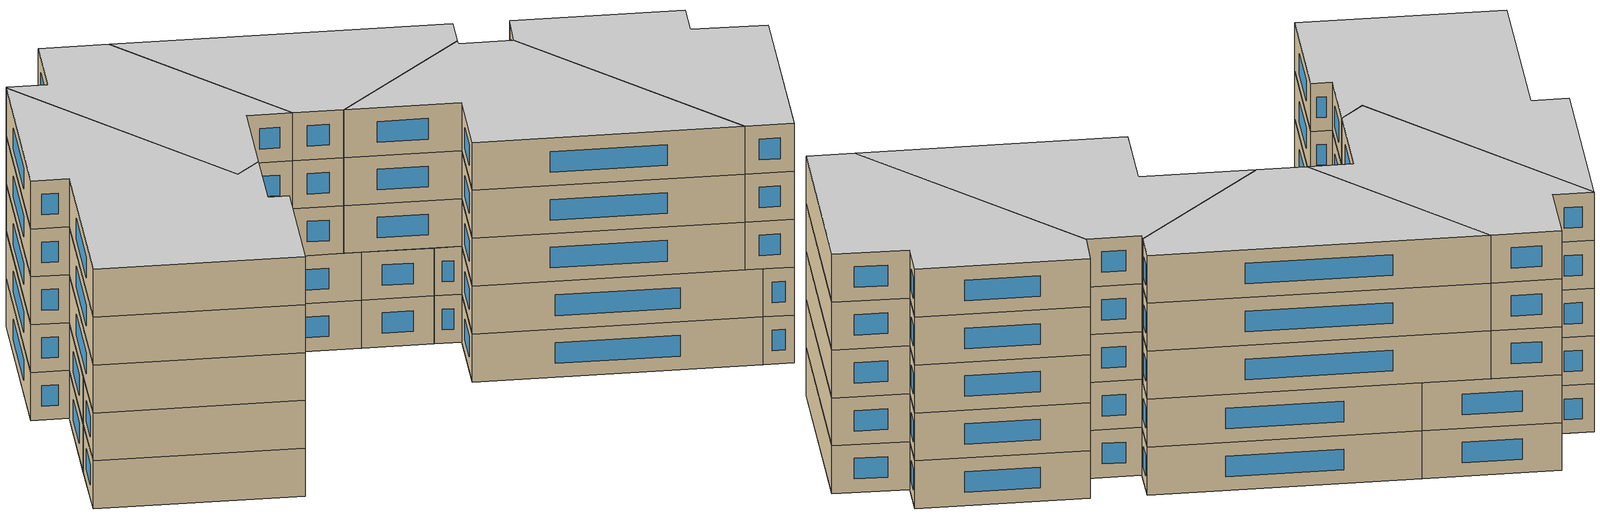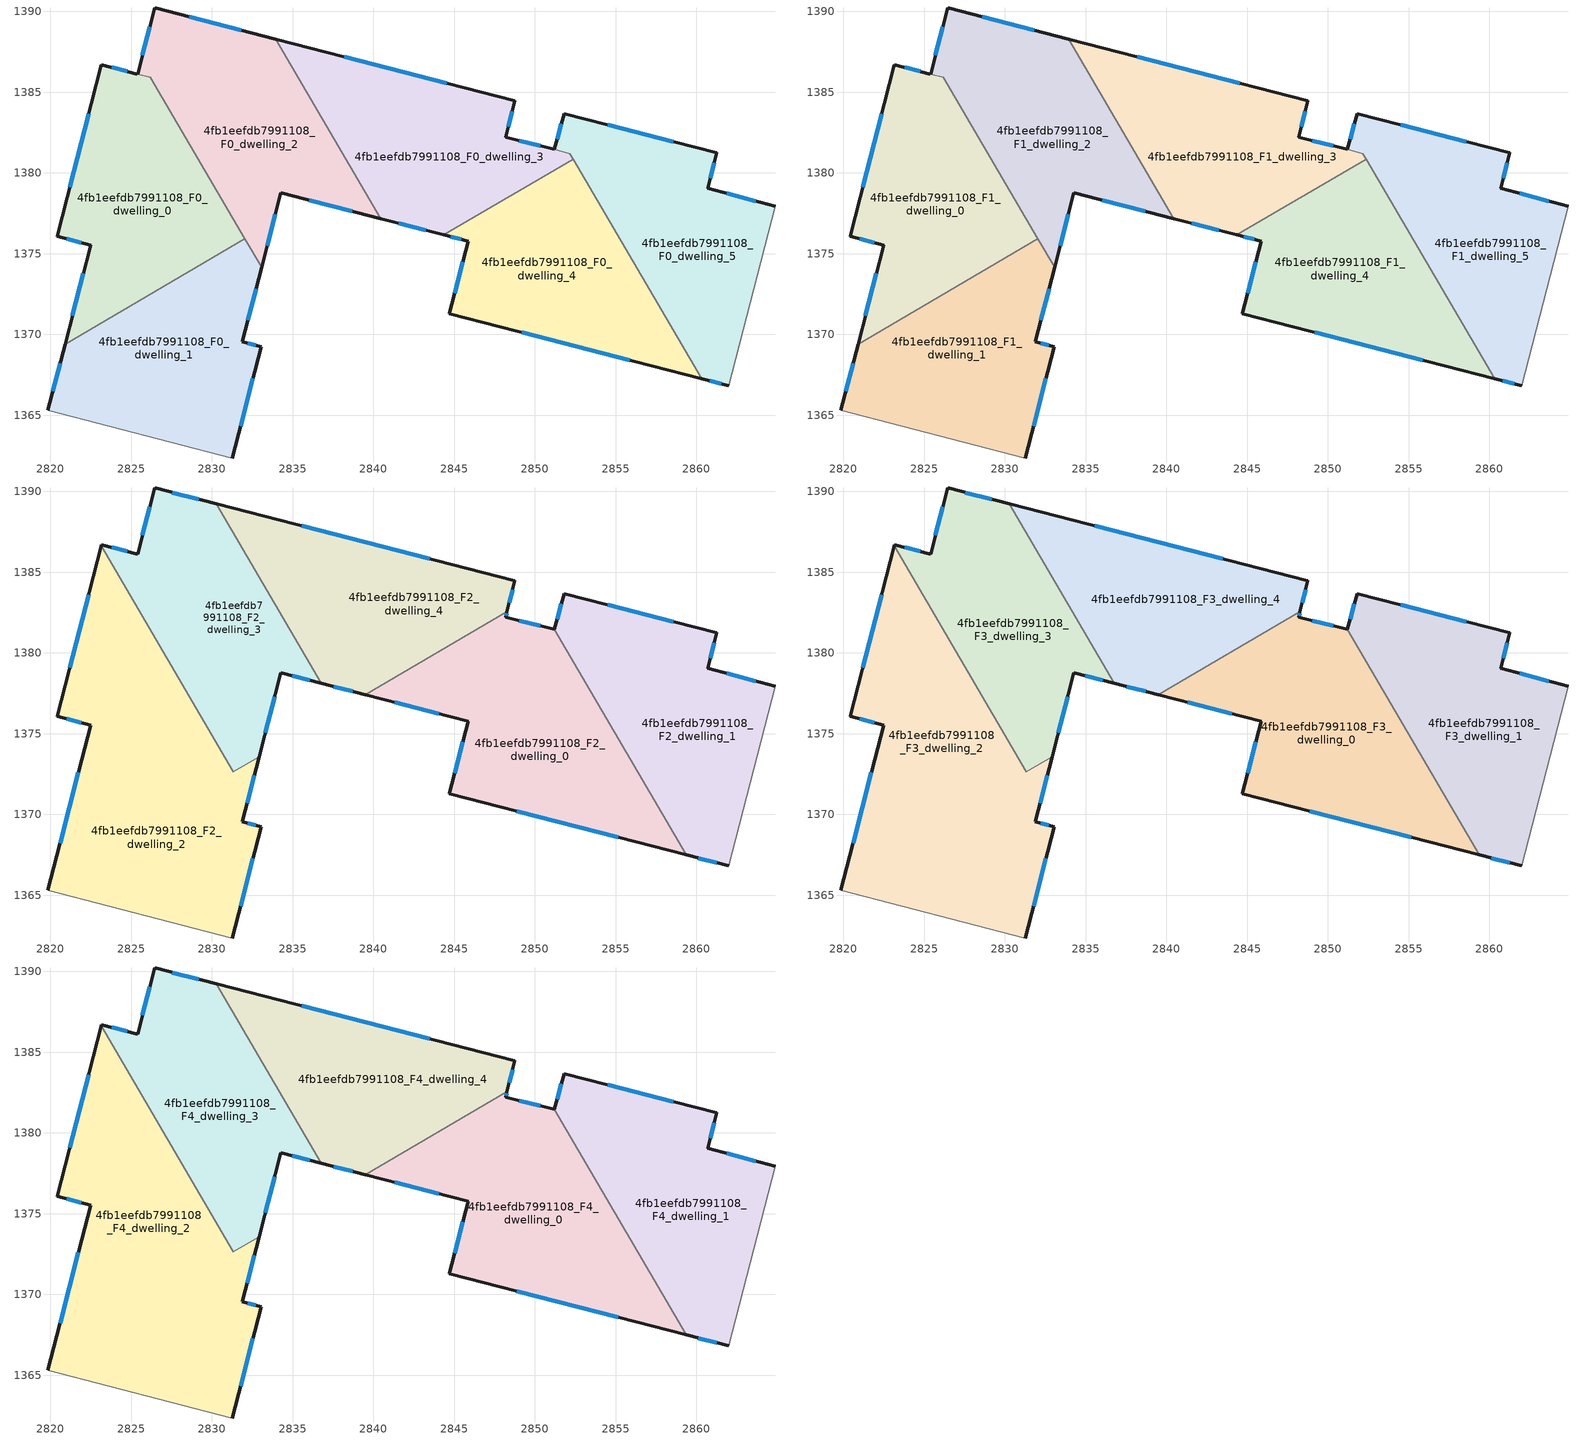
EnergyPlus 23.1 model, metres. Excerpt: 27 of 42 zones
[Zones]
4fb1eefdb7991108_F0_dwelling_0
 floor ground (EU_floor_Construction): 2826.19,1385.92 2832.04,1375.92 2820.9,1369.4 2822.49,1375.54 2820.42,1376.08 2823.16,1386.7 z0
 wall outside (EU_wall_Construction): 2825.39,1386.12 2823.16,1386.7 2820.42,1376.08 2822.49,1375.54 2820.9,1369.4 z0:3
 wall to 4fb1eefdb7991108_F0_dwelling_2 (EU_wall_Construction): 2832.04,1375.92 2826.19,1385.92 2825.39,1386.12 z0:3
 wall to 4fb1eefdb7991108_F0_dwelling_1 (EU_wall_Construction): 2820.9,1369.4 2832.04,1375.92 z0:3
 window (EU_Window_Construction): 2824.75,1386.29 2823.79,1386.54 / 2822.03,1373.79 2821.36,1371.16 / 2821.01,1375.92 2821.89,1375.69 / 2822.37,1383.67 2821.2,1379.11 z0.86:2.14
4fb1eefdb7991108_F0_dwelling_1
 floor ground (EU_floor_Construction): 2832.04,1375.92 2833.07,1374.16 2831.88,1369.55 2833.04,1369.25 2831.27,1362.35 2819.84,1365.29 2820.9,1369.4 z0
 wall outside (EU_wall_Construction): 2831.27,1362.35 2833.04,1369.25 2831.88,1369.55 2833.07,1374.16 / 2820.9,1369.4 2819.84,1365.29 z0:3
 wall adiabatic (EU_wall_Construction): 2819.84,1365.29 2831.27,1362.35 z0:3
 wall to 4fb1eefdb7991108_F0_dwelling_2 (EU_wall_Construction): 2833.07,1374.16 2832.04,1375.92 z0:3
 window (EU_Window_Construction): 2832.22,1370.87 2832.73,1372.85 / 2832.71,1369.34 2832.21,1369.47 / 2831.77,1364.32 2832.54,1367.28 / 2820.6,1368.23 2820.15,1366.47 z0.86:2.14
4fb1eefdb7991108_F0_dwelling_2
 floor ground (EU_floor_Construction): 2833.96,1388.28 2840.46,1377.17 2834.26,1378.77 2833.07,1374.16 2826.19,1385.92 2825.39,1386.12 2826.45,1390.21 z0
 wall outside (EU_wall_Construction): 2833.96,1388.28 2826.45,1390.21 2825.39,1386.12 / 2833.07,1374.16 2834.26,1378.77 2840.46,1377.17 z0:3
 wall to 4fb1eefdb7991108_F0_dwelling_3 (EU_wall_Construction): 2840.46,1377.17 2833.96,1388.28 z0:3
 window (EU_Window_Construction): 2826.14,1389.05 2825.69,1387.29 / 2831.81,1388.83 2828.59,1389.66 / 2836.03,1378.31 2838.69,1377.63 / 2833.41,1375.48 2833.92,1377.45 z0.86:2.14
4fb1eefdb7991108_F0_dwelling_3
 floor ground (EU_floor_Construction): 2848.75,1384.46 2848.18,1382.22 2852.17,1381.2 2852.38,1380.85 2844.37,1376.16 2840.46,1377.17 2833.96,1388.28 z0
 wall outside (EU_wall_Construction): 2840.46,1377.17 2844.37,1376.16 / 2851.18,1381.46 2848.18,1382.22 2848.75,1384.46 2833.96,1388.28 z0:3
 wall to 4fb1eefdb7991108_F0_dwelling_4 (EU_wall_Construction): 2844.37,1376.16 2852.38,1380.85 z0:3
 wall to 4fb1eefdb7991108_F0_dwelling_5 (EU_wall_Construction): 2852.38,1380.85 2852.17,1381.2 2851.18,1381.46 z0:3
 window (EU_Window_Construction): 2841.58,1376.88 2843.25,1376.45 / 2844.53,1385.55 2838.19,1387.19 / 2848.35,1382.86 2848.59,1383.82 / 2850.33,1381.67 2849.04,1382 z0.86:2.14
4fb1eefdb7991108_F0_dwelling_4
 floor ground (EU_floor_Construction): 2852.38,1380.85 2860.34,1367.24 2844.7,1371.28 2845.86,1375.78 2844.37,1376.16 z0
 wall outside (EU_wall_Construction): 2844.37,1376.16 2845.86,1375.78 2844.7,1371.28 2860.34,1367.24 z0:3
 wall to 4fb1eefdb7991108_F0_dwelling_5 (EU_wall_Construction): 2860.34,1367.24 2852.38,1380.85 z0:3
 window (EU_Window_Construction): 2845.52,1374.49 2845.03,1372.56 / 2844.79,1376.05 2845.43,1375.89 / 2849.17,1370.12 2855.87,1368.4 z0.86:2.14
4fb1eefdb7991108_F0_dwelling_5
 floor ground (EU_floor_Construction): 2861.25,1381.24 2860.69,1379.06 2864.86,1377.95 2862,1366.82 2860.34,1367.24 2852.17,1381.2 2851.18,1381.46 2851.82,1383.67 z0
 wall outside (EU_wall_Construction): 2864.86,1377.95 2860.69,1379.06 2861.25,1381.24 2851.82,1383.67 2851.19,1381.46 / 2860.34,1367.24 2862,1366.82 z0:3
 wall adiabatic (EU_wall_Construction): 2862,1366.82 2864.86,1377.95 z0:3
 window (EU_Window_Construction): 2851.64,1383.04 2851.37,1382.09 / 2858.56,1381.94 2854.52,1382.98 / 2860.85,1379.68 2861.09,1380.62 / 2863.67,1378.26 2861.88,1378.74 / 2860.81,1367.12 2861.52,1366.94 z0.86:2.14
4fb1eefdb7991108_F1_dwelling_0
 floor to 4fb1eefdb7991108_F0_dwelling_0 (EU_floor_Construction): 2826.19,1385.92 2832.04,1375.92 2820.9,1369.4 2822.49,1375.54 2820.42,1376.08 2823.16,1386.7 z3
 wall outside (EU_wall_Construction): 2825.39,1386.12 2823.16,1386.7 2820.42,1376.08 2822.49,1375.54 2820.9,1369.4 z3:6
 wall to 4fb1eefdb7991108_F1_dwelling_2 (EU_wall_Construction): 2832.04,1375.92 2826.19,1385.92 2825.39,1386.12 z3:6
 wall to 4fb1eefdb7991108_F1_dwelling_1 (EU_wall_Construction): 2820.9,1369.4 2832.04,1375.92 z3:6
 window (EU_Window_Construction): 2824.75,1386.29 2823.79,1386.54 / 2822.03,1373.79 2821.36,1371.16 / 2821.01,1375.92 2821.89,1375.69 / 2822.37,1383.67 2821.2,1379.11 z3.86:5.14
4fb1eefdb7991108_F1_dwelling_1
 floor to 4fb1eefdb7991108_F0_dwelling_1 (EU_floor_Construction): 2832.04,1375.92 2833.07,1374.16 2831.88,1369.55 2833.04,1369.25 2831.27,1362.35 2819.84,1365.29 2820.9,1369.4 z3
 wall outside (EU_wall_Construction): 2831.27,1362.35 2833.04,1369.25 2831.88,1369.55 2833.07,1374.16 / 2820.9,1369.4 2819.84,1365.29 z3:6
 wall adiabatic (EU_wall_Construction): 2819.84,1365.29 2831.27,1362.35 z3:6
 wall to 4fb1eefdb7991108_F1_dwelling_2 (EU_wall_Construction): 2833.07,1374.16 2832.04,1375.92 z3:6
 window (EU_Window_Construction): 2832.22,1370.87 2832.73,1372.85 / 2832.71,1369.34 2832.21,1369.47 / 2831.77,1364.32 2832.54,1367.28 / 2820.6,1368.23 2820.15,1366.47 z3.86:5.14
4fb1eefdb7991108_F1_dwelling_2
 floor to 4fb1eefdb7991108_F0_dwelling_2 (EU_floor_Construction): 2833.96,1388.28 2840.46,1377.17 2834.26,1378.77 2833.07,1374.16 2826.19,1385.92 2825.39,1386.12 2826.45,1390.21 z3
 wall outside (EU_wall_Construction): 2833.96,1388.28 2826.45,1390.21 2825.39,1386.12 / 2833.07,1374.16 2834.26,1378.77 2840.46,1377.17 z3:6
 wall to 4fb1eefdb7991108_F1_dwelling_3 (EU_wall_Construction): 2840.46,1377.17 2833.96,1388.28 z3:6
 window (EU_Window_Construction): 2826.14,1389.05 2825.69,1387.29 / 2831.81,1388.83 2828.59,1389.66 / 2836.03,1378.31 2838.69,1377.63 / 2833.41,1375.48 2833.92,1377.45 z3.86:5.14
4fb1eefdb7991108_F1_dwelling_3
 floor to 4fb1eefdb7991108_F0_dwelling_3 (EU_floor_Construction): 2848.75,1384.46 2848.18,1382.22 2852.17,1381.2 2852.38,1380.85 2844.37,1376.16 2840.46,1377.17 2833.96,1388.28 z3
 wall outside (EU_wall_Construction): 2840.46,1377.17 2844.37,1376.16 / 2851.18,1381.46 2848.18,1382.22 2848.75,1384.46 2833.96,1388.28 z3:6
 wall to 4fb1eefdb7991108_F1_dwelling_4 (EU_wall_Construction): 2844.37,1376.16 2852.38,1380.85 z3:6
 wall to 4fb1eefdb7991108_F1_dwelling_5 (EU_wall_Construction): 2852.38,1380.85 2852.17,1381.2 2851.18,1381.46 z3:6
 window (EU_Window_Construction): 2841.58,1376.88 2843.25,1376.45 / 2844.53,1385.55 2838.19,1387.19 / 2848.35,1382.86 2848.59,1383.82 / 2850.33,1381.67 2849.04,1382 z3.86:5.14
4fb1eefdb7991108_F1_dwelling_4
 floor to 4fb1eefdb7991108_F0_dwelling_4 (EU_floor_Construction): 2852.38,1380.85 2860.34,1367.24 2844.7,1371.28 2845.86,1375.78 2844.37,1376.16 z3
 wall outside (EU_wall_Construction): 2844.37,1376.16 2845.86,1375.78 2844.7,1371.28 2860.34,1367.24 z3:6
 wall to 4fb1eefdb7991108_F1_dwelling_5 (EU_wall_Construction): 2860.34,1367.24 2852.38,1380.85 z3:6
 window (EU_Window_Construction): 2845.52,1374.49 2845.03,1372.56 / 2844.79,1376.05 2845.43,1375.89 / 2849.17,1370.12 2855.87,1368.4 z3.86:5.14
4fb1eefdb7991108_F1_dwelling_5
 floor to 4fb1eefdb7991108_F0_dwelling_5 (EU_floor_Construction): 2861.25,1381.24 2860.69,1379.06 2864.86,1377.95 2862,1366.82 2860.34,1367.24 2852.17,1381.2 2851.18,1381.46 2851.82,1383.67 z3
 wall outside (EU_wall_Construction): 2864.86,1377.95 2860.69,1379.06 2861.25,1381.24 2851.82,1383.67 2851.19,1381.46 / 2860.34,1367.24 2862,1366.82 z3:6
 wall adiabatic (EU_wall_Construction): 2862,1366.82 2864.86,1377.95 z3:6
 window (EU_Window_Construction): 2851.64,1383.04 2851.37,1382.09 / 2858.56,1381.94 2854.52,1382.98 / 2860.85,1379.68 2861.09,1380.62 / 2863.67,1378.26 2861.88,1378.74 / 2860.81,1367.12 2861.52,1366.94 z3.86:5.14
4fb1eefdb7991108_F2_dwelling_0
 floor to 4fb1eefdb7991108_F1_dwelling_4 (EU_floor_Construction): 2851.76,1380.49 2859.36,1367.5 2844.7,1371.28 2845.86,1375.78 2844.37,1376.16 z6
 floor to 4fb1eefdb7991108_F1_dwelling_2 (EU_floor_Construction): 2840.1,1377.78 2840.46,1377.17 2839.49,1377.42 z6
 floor to 4fb1eefdb7991108_F1_dwelling_3 (EU_floor_Construction): 2851.19,1381.45 2851.76,1380.49 2844.37,1376.16 2840.46,1377.17 2840.1,1377.78 2848.27,1382.56 2848.18,1382.22 z6
 wall outside (EU_wall_Construction): 2851.19,1381.46 2848.18,1382.22 2848.27,1382.56 / 2839.49,1377.42 2845.86,1375.78 2844.7,1371.28 2859.36,1367.5 z6:9
 wall to 4fb1eefdb7991108_F2_dwelling_1 (EU_wall_Construction): 2859.36,1367.5 2851.19,1381.46 z6:9
 wall to 4fb1eefdb7991108_F2_dwelling_4 (EU_wall_Construction): 2848.27,1382.56 2839.49,1377.42 z6:9
 window (EU_Window_Construction): 2850.33,1381.68 2849.04,1382 / 2848.89,1370.2 2855.17,1368.58 / 2845.52,1374.49 2845.03,1372.56 / 2841.31,1376.95 2844.04,1376.25 / 2848.21,1382.32 2848.24,1382.46 z6.86:8.14
4fb1eefdb7991108_F2_dwelling_1
 floor to 4fb1eefdb7991108_F1_dwelling_5 (EU_floor_Construction): 2861.25,1381.24 2860.69,1379.06 2864.86,1377.95 2862,1366.82 2860.34,1367.24 2852.17,1381.2 2851.19,1381.46 2851.82,1383.67 z6
 floor to 4fb1eefdb7991108_F1_dwelling_4 (EU_floor_Construction): 2852.37,1380.85 2860.34,1367.24 2859.36,1367.5 2851.76,1380.49 z6
 floor to 4fb1eefdb7991108_F1_dwelling_3 (EU_floor_Construction): 2852.17,1381.2 2852.37,1380.85 2851.76,1380.49 2851.19,1381.45 2851.99,1381.25 z6
 wall outside (EU_wall_Construction): 2864.86,1377.95 2860.69,1379.06 2861.25,1381.24 2851.82,1383.67 2851.19,1381.46 / 2859.36,1367.5 2862,1366.82 z6:9
 wall adiabatic (EU_wall_Construction): 2862,1366.82 2864.86,1377.95 z6:9
 window (EU_Window_Construction): 2863.67,1378.26 2861.88,1378.74 / 2860.11,1367.3 2861.24,1367.01 / 2851.64,1383.04 2851.37,1382.09 / 2858.56,1381.94 2854.52,1382.98 / 2860.85,1379.68 2861.09,1380.62 z6.86:8.14
4fb1eefdb7991108_F2_dwelling_2
 floor to 4fb1eefdb7991108_F1_dwelling_0 (EU_floor_Construction): 2823.14,1386.63 2830.08,1374.77 2820.9,1369.4 2822.49,1375.54 2820.42,1376.08 z6
 floor to 4fb1eefdb7991108_F1_dwelling_1 (EU_floor_Construction): 2832.92,1373.57 2831.88,1369.55 2833.04,1369.25 2831.27,1362.35 2819.84,1365.29 2820.9,1369.4 2830.08,1374.77 2831.32,1372.64 z6
 wall outside (EU_wall_Construction): 2823.14,1386.63 2820.42,1376.08 2822.49,1375.54 2819.84,1365.29 / 2831.27,1362.35 2833.04,1369.25 2831.88,1369.55 2832.92,1373.57 z6:9
 wall to 4fb1eefdb7991108_F2_dwelling_3 (EU_wall_Construction): 2832.92,1373.57 2831.32,1372.64 2823.14,1386.63 z6:9
 wall adiabatic (EU_wall_Construction): 2819.84,1365.29 2831.27,1362.35 z6:9
 window (EU_Window_Construction): 2821.01,1375.92 2821.89,1375.69 / 2822.36,1383.61 2821.19,1379.09 / 2832.18,1370.7 2832.62,1372.42 / 2832.71,1369.34 2832.21,1369.47 / 2831.77,1364.32 2832.54,1367.28 / 2821.73,1372.61 2820.6,1368.22 z6.86:8.14
4fb1eefdb7991108_F2_dwelling_3
 floor to 4fb1eefdb7991108_F1_dwelling_1 (EU_floor_Construction): 2832.04,1375.92 2833.07,1374.16 2832.92,1373.57 2831.32,1372.64 2830.08,1374.77 z6
 floor to 4fb1eefdb7991108_F1_dwelling_0 (EU_floor_Construction): 2826.19,1385.92 2832.04,1375.92 2830.08,1374.77 2823.14,1386.63 2823.16,1386.7 z6
 floor to 4fb1eefdb7991108_F1_dwelling_2 (EU_floor_Construction): 2830.27,1389.23 2836.77,1378.12 2834.26,1378.77 2833.07,1374.16 2826.19,1385.92 2825.39,1386.12 2826.45,1390.21 z6
 wall outside (EU_wall_Construction): 2830.27,1389.23 2826.45,1390.21 2825.39,1386.12 2823.16,1386.7 2823.14,1386.63 / 2832.92,1373.57 2834.26,1378.77 2836.77,1378.12 z6:9
 wall to 4fb1eefdb7991108_F2_dwelling_4 (EU_wall_Construction): 2836.77,1378.12 2830.27,1389.23 z6:9
 window (EU_Window_Construction): 2824.75,1386.29 2823.79,1386.54 / 2826.14,1389.05 2825.69,1387.29 / 2829.17,1389.51 2827.54,1389.93 / 2834.98,1378.58 2836.05,1378.31 / 2833.3,1375.06 2833.88,1377.28 z6.86:8.14
4fb1eefdb7991108_F2_dwelling_4
 floor to 4fb1eefdb7991108_F1_dwelling_2 (EU_floor_Construction): 2833.96,1388.28 2840.1,1377.78 2839.49,1377.42 2836.77,1378.12 2830.27,1389.23 z6
 floor to 4fb1eefdb7991108_F1_dwelling_3 (EU_floor_Construction): 2848.75,1384.46 2848.27,1382.56 2840.1,1377.78 2833.96,1388.28 z6
 wall outside (EU_wall_Construction): 2836.77,1378.12 2839.49,1377.42 / 2848.27,1382.56 2848.75,1384.46 2830.27,1389.23 z6:9
 window (EU_Window_Construction): 2837.55,1377.92 2838.71,1377.62 / 2843.47,1385.83 2835.55,1387.87 / 2848.41,1383.1 2848.61,1383.92 z6.86:8.14
4fb1eefdb7991108_F3_dwelling_0
 floor to 4fb1eefdb7991108_F2_dwelling_0 (EU_floor_Construction): 2851.19,1381.46 2859.36,1367.5 2844.7,1371.28 2845.86,1375.78 2839.49,1377.42 2848.27,1382.56 2848.18,1382.22 z9
 wall outside (EU_wall_Construction): 2851.19,1381.46 2848.18,1382.22 2848.27,1382.56 / 2839.49,1377.42 2845.86,1375.78 2844.7,1371.28 2859.36,1367.5 z9:12
 wall to 4fb1eefdb7991108_F3_dwelling_1 (EU_wall_Construction): 2859.36,1367.5 2851.19,1381.46 z9:12
 wall to 4fb1eefdb7991108_F3_dwelling_4 (EU_wall_Construction): 2848.27,1382.56 2839.49,1377.42 z9:12
 window (EU_Window_Construction): 2850.33,1381.68 2849.04,1382 / 2848.89,1370.2 2855.17,1368.58 / 2845.52,1374.49 2845.03,1372.56 / 2841.31,1376.95 2844.04,1376.25 / 2848.21,1382.32 2848.24,1382.46 z9.86:11.14
4fb1eefdb7991108_F3_dwelling_1
 floor to 4fb1eefdb7991108_F2_dwelling_1 (EU_floor_Construction): 2861.25,1381.24 2860.69,1379.06 2864.86,1377.95 2862,1366.82 2859.36,1367.5 2851.19,1381.46 2851.82,1383.67 z9
 wall outside (EU_wall_Construction): 2864.86,1377.95 2860.69,1379.06 2861.25,1381.24 2851.82,1383.67 2851.19,1381.46 / 2859.36,1367.5 2862,1366.82 z9:12
 wall adiabatic (EU_wall_Construction): 2862,1366.82 2864.86,1377.95 z9:12
 window (EU_Window_Construction): 2863.67,1378.26 2861.88,1378.74 / 2860.11,1367.3 2861.24,1367.01 / 2851.64,1383.04 2851.37,1382.09 / 2858.56,1381.94 2854.52,1382.98 / 2860.85,1379.68 2861.09,1380.62 z9.86:11.14
4fb1eefdb7991108_F3_dwelling_2
 floor to 4fb1eefdb7991108_F2_dwelling_2 (EU_floor_Construction): 2823.14,1386.63 2831.32,1372.64 2832.92,1373.57 2831.88,1369.55 2833.04,1369.25 2831.27,1362.35 2819.84,1365.29 2822.49,1375.54 2820.42,1376.08 z9
 wall outside (EU_wall_Construction): 2823.14,1386.63 2820.42,1376.08 2822.49,1375.54 2819.84,1365.29 / 2831.27,1362.35 2833.04,1369.25 2831.88,1369.55 2832.92,1373.57 z9:12
 wall to 4fb1eefdb7991108_F3_dwelling_3 (EU_wall_Construction): 2832.92,1373.57 2831.32,1372.64 2823.14,1386.63 z9:12
 wall adiabatic (EU_wall_Construction): 2819.84,1365.29 2831.27,1362.35 z9:12
 window (EU_Window_Construction): 2821.01,1375.92 2821.89,1375.69 / 2822.36,1383.61 2821.19,1379.09 / 2832.18,1370.7 2832.62,1372.42 / 2832.71,1369.34 2832.21,1369.47 / 2831.77,1364.32 2832.54,1367.28 / 2821.73,1372.61 2820.6,1368.22 z9.86:11.14
4fb1eefdb7991108_F3_dwelling_3
 floor to 4fb1eefdb7991108_F2_dwelling_3 (EU_floor_Construction): 2830.27,1389.23 2836.77,1378.12 2834.26,1378.77 2832.92,1373.57 2831.32,1372.64 2823.14,1386.63 2823.16,1386.7 2825.39,1386.12 2826.45,1390.21 z9
 wall outside (EU_wall_Construction): 2830.27,1389.23 2826.45,1390.21 2825.39,1386.12 2823.16,1386.7 2823.14,1386.63 / 2832.92,1373.57 2834.26,1378.77 2836.77,1378.12 z9:12
 wall to 4fb1eefdb7991108_F3_dwelling_4 (EU_wall_Construction): 2836.77,1378.12 2830.27,1389.23 z9:12
 window (EU_Window_Construction): 2824.75,1386.29 2823.79,1386.54 / 2826.14,1389.05 2825.69,1387.29 / 2829.17,1389.51 2827.54,1389.93 / 2834.98,1378.58 2836.05,1378.31 / 2833.3,1375.06 2833.88,1377.28 z9.86:11.14
4fb1eefdb7991108_F3_dwelling_4
 floor to 4fb1eefdb7991108_F2_dwelling_4 (EU_floor_Construction): 2848.75,1384.46 2848.27,1382.56 2839.49,1377.42 2836.77,1378.12 2830.27,1389.23 z9
 wall outside (EU_wall_Construction): 2836.77,1378.12 2839.49,1377.42 / 2848.27,1382.56 2848.75,1384.46 2830.27,1389.23 z9:12
 window (EU_Window_Construction): 2837.55,1377.92 2838.71,1377.62 / 2843.47,1385.83 2835.55,1387.87 / 2848.41,1383.1 2848.61,1383.92 z9.86:11.14
4fb1eefdb7991108_F4_dwelling_0
 floor to 4fb1eefdb7991108_F3_dwelling_0 (EU_floor_Construction): 2851.19,1381.46 2859.36,1367.5 2844.7,1371.28 2845.86,1375.78 2839.49,1377.42 2848.27,1382.56 2848.18,1382.22 z12
 wall outside (EU_wall_Construction): 2851.19,1381.46 2848.18,1382.22 2848.27,1382.56 / 2839.49,1377.42 2845.86,1375.78 2844.7,1371.28 2859.36,1367.5 z12:15
 wall to 4fb1eefdb7991108_F4_dwelling_1 (EU_wall_Construction): 2859.36,1367.5 2851.19,1381.46 z12:15
 wall to 4fb1eefdb7991108_F4_dwelling_4 (EU_wall_Construction): 2848.27,1382.56 2839.49,1377.42 z12:15
 window (EU_Window_Construction): 2850.33,1381.68 2849.04,1382 / 2848.89,1370.2 2855.17,1368.58 / 2845.52,1374.49 2845.03,1372.56 / 2841.31,1376.95 2844.04,1376.25 / 2848.21,1382.32 2848.24,1382.46 z12.86:14.14
 ceiling to 4fb1eefdb7991108_F5_dwelling_0 (EU_floor_Construction): 2859.36,1367.5 2851.19,1381.46 2848.18,1382.22 2848.27,1382.56 2839.49,1377.42 2845.86,1375.78 2844.7,1371.28 z15
4fb1eefdb7991108_F4_dwelling_1
 floor to 4fb1eefdb7991108_F3_dwelling_1 (EU_floor_Construction): 2861.25,1381.24 2860.69,1379.06 2864.86,1377.95 2862,1366.82 2859.36,1367.5 2851.19,1381.46 2851.82,1383.67 z12
 wall outside (EU_wall_Construction): 2864.86,1377.95 2860.69,1379.06 2861.25,1381.24 2851.82,1383.67 2851.19,1381.46 / 2859.36,1367.5 2862,1366.82 z12:15
 wall adiabatic (EU_wall_Construction): 2862,1366.82 2864.86,1377.95 z12:15
 window (EU_Window_Construction): 2863.67,1378.26 2861.88,1378.74 / 2860.11,1367.3 2861.24,1367.01 / 2851.64,1383.04 2851.37,1382.09 / 2858.56,1381.94 2854.52,1382.98 / 2860.85,1379.68 2861.09,1380.62 z12.86:14.14
 ceiling to 4fb1eefdb7991108_F5_dwelling_1 (EU_floor_Construction): 2862,1366.82 2864.86,1377.95 2860.69,1379.06 2861.25,1381.24 2851.82,1383.67 2851.19,1381.46 2859.36,1367.5 z15
4fb1eefdb7991108_F4_dwelling_2
 floor to 4fb1eefdb7991108_F3_dwelling_2 (EU_floor_Construction): 2823.14,1386.63 2831.32,1372.64 2832.92,1373.57 2831.88,1369.55 2833.04,1369.25 2831.27,1362.35 2819.84,1365.29 2822.49,1375.54 2820.42,1376.08 z12
 wall outside (EU_wall_Construction): 2823.14,1386.63 2820.42,1376.08 2822.49,1375.54 2819.84,1365.29 / 2831.27,1362.35 2833.04,1369.25 2831.88,1369.55 2832.92,1373.57 z12:15
 wall to 4fb1eefdb7991108_F4_dwelling_3 (EU_wall_Construction): 2832.92,1373.57 2831.32,1372.64 2823.14,1386.63 z12:15
 wall adiabatic (EU_wall_Construction): 2819.84,1365.29 2831.27,1362.35 z12:15
 window (EU_Window_Construction): 2821.01,1375.92 2821.89,1375.69 / 2822.36,1383.61 2821.19,1379.09 / 2832.18,1370.7 2832.62,1372.42 / 2832.71,1369.34 2832.21,1369.47 / 2831.77,1364.32 2832.54,1367.28 / 2821.73,1372.61 2820.6,1368.22 z12.86:14.14
 ceiling to 4fb1eefdb7991108_F5_dwelling_2 (EU_floor_Construction): 2831.27,1362.35 2833.04,1369.25 2831.88,1369.55 2832.92,1373.57 2831.32,1372.64 2823.14,1386.63 2820.42,1376.08 2822.49,1375.54 2819.84,1365.29 z15
4fb1eefdb7991108_F4_dwelling_3
 floor to 4fb1eefdb7991108_F3_dwelling_3 (EU_floor_Construction): 2830.27,1389.23 2836.77,1378.12 2834.26,1378.77 2832.92,1373.57 2831.32,1372.64 2823.14,1386.63 2823.16,1386.7 2825.39,1386.12 2826.45,1390.21 z12
 wall outside (EU_wall_Construction): 2830.27,1389.23 2826.45,1390.21 2825.39,1386.12 2823.16,1386.7 2823.14,1386.63 / 2832.92,1373.57 2834.26,1378.77 2836.77,1378.12 z12:15
 wall to 4fb1eefdb7991108_F4_dwelling_4 (EU_wall_Construction): 2836.77,1378.12 2830.27,1389.23 z12:15
 window (EU_Window_Construction): 2824.75,1386.29 2823.79,1386.54 / 2826.14,1389.05 2825.69,1387.29 / 2829.17,1389.51 2827.54,1389.93 / 2834.98,1378.58 2836.05,1378.31 / 2833.3,1375.06 2833.88,1377.28 z12.86:14.14
 ceiling to 4fb1eefdb7991108_F5_dwelling_3 (EU_floor_Construction): 2832.92,1373.57 2834.26,1378.77 2836.77,1378.12 2830.27,1389.23 2826.45,1390.21 2825.39,1386.12 2823.16,1386.7 2823.14,1386.63 2831.32,1372.64 z15
4fb1eefdb7991108_F4_dwelling_4
 floor to 4fb1eefdb7991108_F3_dwelling_4 (EU_floor_Construction): 2848.75,1384.46 2848.27,1382.56 2839.49,1377.42 2836.77,1378.12 2830.27,1389.23 z12
 wall outside (EU_wall_Construction): 2836.77,1378.12 2839.49,1377.42 / 2848.27,1382.56 2848.75,1384.46 2830.27,1389.23 z12:15
 window (EU_Window_Construction): 2837.55,1377.92 2838.71,1377.62 / 2843.47,1385.83 2835.55,1387.87 / 2848.41,1383.1 2848.61,1383.92 z12.86:14.14
 ceiling to 4fb1eefdb7991108_F5_dwelling_4 (EU_floor_Construction): 2848.27,1382.56 2848.75,1384.46 2830.27,1389.23 2836.77,1378.12 2839.49,1377.42 z15
[Building]
EU S2 Campaign: North Axis=0; Terrain=City; Solar Distribution=FullExterior
[Site:Location]
Helsinki-Vantaa.AP: Latitude=60.317; Longitude=24.963; Time Zone=2; Elevation=54.6
[SizingPeriod:WeatherFileDays]
AnnualSizingPeriod: Begin Month=1; Begin Day of Month=1; End Month=12; End Day of Month=31; Day of Week for Start Day=Monday; Use Weather File Daylight Saving Period=No; Use Weather File Rain and Snow Indicators=No
[MATERIAL]
EU_InternalMass_Material: Roughness=MediumRough; Thickness=0.1; Conductivity=1; Density=1800; Specific Heat=900; Thermal Absorptance=0.9; Solar Absorptance=0.7; Visible Absorptance=0.7
[MATERIAL:NOMASS] Roughness=MediumRough; Thermal Absorptance=0.9; Solar Absorptance=0.7; Visible Absorptance=0.7
Name | Thermal Resistance
EU_wall_NoMass | 5.91765
EU_floor_NoMass | 6.2875
[WINDOWMATERIAL:SIMPLEGLAZINGSYSTEM]
EU_Window_SimpleGlazing: UFactor=0.994035; Solar Heat Gain Coefficient=0.7; Visible Transmittance=0.7
[CONSTRUCTION]
EU_wall_Construction: EU_wall_NoMass
EU_floor_Construction: EU_floor_NoMass
EU_Window_Construction: EU_Window_SimpleGlazing
EU_InternalMass_Construction: EU_InternalMass_Material
[ZONE] Type=1; Multiplier=1; Ceiling Height=autocalculate; Floor Area=autocalculate; Part of Total Floor Area=Yes
Name | Volume
4fb1eefdb7991108_F0_dwelling_0; 4fb1eefdb7991108_F1_dwelling_0 | 320.441
4fb1eefdb7991108_F2_dwelling_0; 4fb1eefdb7991108_F3_dwelling_0; 4fb1eefdb7991108_F4_dwelling_0 | 389.599
4fb1eefdb7991108_F0_dwelling_1; 4fb1eefdb7991108_F1_dwelling_1 | 321.472
4fb1eefdb7991108_F2_dwelling_1; 4fb1eefdb7991108_F3_dwelling_1; 4fb1eefdb7991108_F4_dwelling_1 | 357.883
4fb1eefdb7991108_F0_dwelling_2; 4fb1eefdb7991108_F1_dwelling_2 | 322.507
4fb1eefdb7991108_F2_dwelling_2; 4fb1eefdb7991108_F3_dwelling_2; 4fb1eefdb7991108_F4_dwelling_2 | 538.422
4fb1eefdb7991108_F0_dwelling_3; 4fb1eefdb7991108_F1_dwelling_3 | 319.956
4fb1eefdb7991108_F2_dwelling_3; 4fb1eefdb7991108_F3_dwelling_3; 4fb1eefdb7991108_F4_dwelling_3 | 321.458
4fb1eefdb7991108_F0_dwelling_4; 4fb1eefdb7991108_F1_dwelling_4 | 321.452
4fb1eefdb7991108_F2_dwelling_4; 4fb1eefdb7991108_F3_dwelling_4; 4fb1eefdb7991108_F4_dwelling_4 | 321.465
4fb1eefdb7991108_F0_dwelling_5; 4fb1eefdb7991108_F1_dwelling_5 | 323.092
[INTERNALMASS] Construction=EU_InternalMass_Construction
Name | Zone or ZoneList | Surface Area
4fb1eefdb7991108_F0_dwelling_0_EU_InternalMass | 4fb1eefdb7991108_F0_dwelling_0 | 106.812
4fb1eefdb7991108_F0_dwelling_1_EU_InternalMass | 4fb1eefdb7991108_F0_dwelling_1 | 107.157
4fb1eefdb7991108_F0_dwelling_2_EU_InternalMass | 4fb1eefdb7991108_F0_dwelling_2 | 107.503
4fb1eefdb7991108_F0_dwelling_3_EU_InternalMass | 4fb1eefdb7991108_F0_dwelling_3 | 106.655
4fb1eefdb7991108_F0_dwelling_4_EU_InternalMass | 4fb1eefdb7991108_F0_dwelling_4 | 107.146
4fb1eefdb7991108_F0_dwelling_5_EU_InternalMass | 4fb1eefdb7991108_F0_dwelling_5 | 107.671
4fb1eefdb7991108_F1_dwelling_0_EU_InternalMass | 4fb1eefdb7991108_F1_dwelling_0 | 106.812
4fb1eefdb7991108_F1_dwelling_1_EU_InternalMass | 4fb1eefdb7991108_F1_dwelling_1 | 107.157
4fb1eefdb7991108_F1_dwelling_2_EU_InternalMass | 4fb1eefdb7991108_F1_dwelling_2 | 107.503
4fb1eefdb7991108_F1_dwelling_3_EU_InternalMass | 4fb1eefdb7991108_F1_dwelling_3 | 106.655
4fb1eefdb7991108_F1_dwelling_4_EU_InternalMass | 4fb1eefdb7991108_F1_dwelling_4 | 107.146
4fb1eefdb7991108_F1_dwelling_5_EU_InternalMass | 4fb1eefdb7991108_F1_dwelling_5 | 107.671
4fb1eefdb7991108_F2_dwelling_0_EU_InternalMass | 4fb1eefdb7991108_F2_dwelling_0 | 129.866
4fb1eefdb7991108_F2_dwelling_1_EU_InternalMass | 4fb1eefdb7991108_F2_dwelling_1 | 119.294
4fb1eefdb7991108_F2_dwelling_2_EU_InternalMass | 4fb1eefdb7991108_F2_dwelling_2 | 179.476
4fb1eefdb7991108_F2_dwelling_3_EU_InternalMass | 4fb1eefdb7991108_F2_dwelling_3 | 107.153
4fb1eefdb7991108_F2_dwelling_4_EU_InternalMass | 4fb1eefdb7991108_F2_dwelling_4 | 107.155
4fb1eefdb7991108_F3_dwelling_0_EU_InternalMass | 4fb1eefdb7991108_F3_dwelling_0 | 129.866
4fb1eefdb7991108_F3_dwelling_1_EU_InternalMass | 4fb1eefdb7991108_F3_dwelling_1 | 119.294
4fb1eefdb7991108_F3_dwelling_2_EU_InternalMass | 4fb1eefdb7991108_F3_dwelling_2 | 179.476
4fb1eefdb7991108_F3_dwelling_3_EU_InternalMass | 4fb1eefdb7991108_F3_dwelling_3 | 107.153
4fb1eefdb7991108_F3_dwelling_4_EU_InternalMass | 4fb1eefdb7991108_F3_dwelling_4 | 107.155
4fb1eefdb7991108_F4_dwelling_0_EU_InternalMass | 4fb1eefdb7991108_F4_dwelling_0 | 129.866
4fb1eefdb7991108_F4_dwelling_1_EU_InternalMass | 4fb1eefdb7991108_F4_dwelling_1 | 119.294
4fb1eefdb7991108_F4_dwelling_2_EU_InternalMass | 4fb1eefdb7991108_F4_dwelling_2 | 179.476
4fb1eefdb7991108_F4_dwelling_3_EU_InternalMass | 4fb1eefdb7991108_F4_dwelling_3 | 107.153
4fb1eefdb7991108_F4_dwelling_4_EU_InternalMass | 4fb1eefdb7991108_F4_dwelling_4 | 107.155
[OTHEREQUIPMENT] Fuel Type=Electricity; Design Level Calculation Method=Watts/Area; Power per Zone Floor Area=1; Fraction Latent=0; Fraction Radiant=0; Fraction Lost=0; Carbon Dioxide Generation Rate=0; EndUse Subcategory=EU_Step8_InternalGains
Name | Zone or ZoneList or Space or SpaceList | Schedule
EU_Step8_InternalGain_4fb1eefdb7991108_F0_dwelling_0_f000 | 4fb1eefdb7991108_F0_dwelling_0 | EU_Step8_GainSchedule_4fb1eefdb7991108_F0_dwelling_0_f000
EU_Step8_InternalGain_4fb1eefdb7991108_F0_dwelling_1_f000 | 4fb1eefdb7991108_F0_dwelling_1 | EU_Step8_GainSchedule_4fb1eefdb7991108_F0_dwelling_1_f000
EU_Step8_InternalGain_4fb1eefdb7991108_F0_dwelling_2_f000 | 4fb1eefdb7991108_F0_dwelling_2 | EU_Step8_GainSchedule_4fb1eefdb7991108_F0_dwelling_2_f000
EU_Step8_InternalGain_4fb1eefdb7991108_F0_dwelling_3_f000 | 4fb1eefdb7991108_F0_dwelling_3 | EU_Step8_GainSchedule_4fb1eefdb7991108_F0_dwelling_3_f000
EU_Step8_InternalGain_4fb1eefdb7991108_F0_dwelling_4_f000 | 4fb1eefdb7991108_F0_dwelling_4 | EU_Step8_GainSchedule_4fb1eefdb7991108_F0_dwelling_4_f000
EU_Step8_InternalGain_4fb1eefdb7991108_F0_dwelling_5_f000 | 4fb1eefdb7991108_F0_dwelling_5 | EU_Step8_GainSchedule_4fb1eefdb7991108_F0_dwelling_5_f000
EU_Step8_InternalGain_4fb1eefdb7991108_F1_dwelling_0_f000 | 4fb1eefdb7991108_F1_dwelling_0 | EU_Step8_GainSchedule_4fb1eefdb7991108_F1_dwelling_0_f000
EU_Step8_InternalGain_4fb1eefdb7991108_F1_dwelling_1_f000 | 4fb1eefdb7991108_F1_dwelling_1 | EU_Step8_GainSchedule_4fb1eefdb7991108_F1_dwelling_1_f000
EU_Step8_InternalGain_4fb1eefdb7991108_F1_dwelling_2_f000 | 4fb1eefdb7991108_F1_dwelling_2 | EU_Step8_GainSchedule_4fb1eefdb7991108_F1_dwelling_2_f000
EU_Step8_InternalGain_4fb1eefdb7991108_F1_dwelling_3_f000 | 4fb1eefdb7991108_F1_dwelling_3 | EU_Step8_GainSchedule_4fb1eefdb7991108_F1_dwelling_3_f000
EU_Step8_InternalGain_4fb1eefdb7991108_F1_dwelling_4_f000 | 4fb1eefdb7991108_F1_dwelling_4 | EU_Step8_GainSchedule_4fb1eefdb7991108_F1_dwelling_4_f000
EU_Step8_InternalGain_4fb1eefdb7991108_F1_dwelling_5_f000 | 4fb1eefdb7991108_F1_dwelling_5 | EU_Step8_GainSchedule_4fb1eefdb7991108_F1_dwelling_5_f000
EU_Step8_InternalGain_4fb1eefdb7991108_F2_dwelling_0_f000 | 4fb1eefdb7991108_F2_dwelling_0 | EU_Step8_GainSchedule_4fb1eefdb7991108_F2_dwelling_0_f000
EU_Step8_InternalGain_4fb1eefdb7991108_F2_dwelling_1_f000 | 4fb1eefdb7991108_F2_dwelling_1 | EU_Step8_GainSchedule_4fb1eefdb7991108_F2_dwelling_1_f000
EU_Step8_InternalGain_4fb1eefdb7991108_F2_dwelling_2_f000 | 4fb1eefdb7991108_F2_dwelling_2 | EU_Step8_GainSchedule_4fb1eefdb7991108_F2_dwelling_2_f000
EU_Step8_InternalGain_4fb1eefdb7991108_F2_dwelling_3_f000 | 4fb1eefdb7991108_F2_dwelling_3 | EU_Step8_GainSchedule_4fb1eefdb7991108_F2_dwelling_3_f000
EU_Step8_InternalGain_4fb1eefdb7991108_F2_dwelling_4_f000 | 4fb1eefdb7991108_F2_dwelling_4 | EU_Step8_GainSchedule_4fb1eefdb7991108_F2_dwelling_4_f000
EU_Step8_InternalGain_4fb1eefdb7991108_F3_dwelling_0_f000 | 4fb1eefdb7991108_F3_dwelling_0 | EU_Step8_GainSchedule_4fb1eefdb7991108_F3_dwelling_0_f000
EU_Step8_InternalGain_4fb1eefdb7991108_F3_dwelling_1_f000 | 4fb1eefdb7991108_F3_dwelling_1 | EU_Step8_GainSchedule_4fb1eefdb7991108_F3_dwelling_1_f000
EU_Step8_InternalGain_4fb1eefdb7991108_F3_dwelling_2_f000 | 4fb1eefdb7991108_F3_dwelling_2 | EU_Step8_GainSchedule_4fb1eefdb7991108_F3_dwelling_2_f000
EU_Step8_InternalGain_4fb1eefdb7991108_F3_dwelling_3_f000 | 4fb1eefdb7991108_F3_dwelling_3 | EU_Step8_GainSchedule_4fb1eefdb7991108_F3_dwelling_3_f000
EU_Step8_InternalGain_4fb1eefdb7991108_F3_dwelling_4_f000 | 4fb1eefdb7991108_F3_dwelling_4 | EU_Step8_GainSchedule_4fb1eefdb7991108_F3_dwelling_4_f000
EU_Step8_InternalGain_4fb1eefdb7991108_F4_dwelling_0_f000 | 4fb1eefdb7991108_F4_dwelling_0 | EU_Step8_GainSchedule_4fb1eefdb7991108_F4_dwelling_0_f000
EU_Step8_InternalGain_4fb1eefdb7991108_F4_dwelling_1_f000 | 4fb1eefdb7991108_F4_dwelling_1 | EU_Step8_GainSchedule_4fb1eefdb7991108_F4_dwelling_1_f000
EU_Step8_InternalGain_4fb1eefdb7991108_F4_dwelling_2_f000 | 4fb1eefdb7991108_F4_dwelling_2 | EU_Step8_GainSchedule_4fb1eefdb7991108_F4_dwelling_2_f000
EU_Step8_InternalGain_4fb1eefdb7991108_F4_dwelling_3_f000 | 4fb1eefdb7991108_F4_dwelling_3 | EU_Step8_GainSchedule_4fb1eefdb7991108_F4_dwelling_3_f000
EU_Step8_InternalGain_4fb1eefdb7991108_F4_dwelling_4_f000 | 4fb1eefdb7991108_F4_dwelling_4 | EU_Step8_GainSchedule_4fb1eefdb7991108_F4_dwelling_4_f000
[ZONEVENTILATION:DESIGNFLOWRATE] Schedule=EU_AlwaysOn; Design Flow Rate Calculation Method=AirChanges/Hour; Air Changes per Hour=0.596421; Ventilation Type=Natural; Fan Pressure Rise=0; Fan Total Efficiency=1; Constant Term Coefficient=1; Temperature Term Coefficient=0; Velocity Term Coefficient=0; Velocity Squared Term Coefficient=0; Minimum Indoor Temperature=-100; Maximum Indoor Temperature=100; Delta Temperature=-100; Minimum Outdoor Temperature=-100; Maximum Outdoor Temperature=100; Maximum Wind Speed=40
Name | Zone or ZoneList or Space or SpaceList
EU_ConstantAir_4fb1eefdb7991108_F0_dwelling_0 | 4fb1eefdb7991108_F0_dwelling_0
EU_ConstantAir_4fb1eefdb7991108_F0_dwelling_1 | 4fb1eefdb7991108_F0_dwelling_1
EU_ConstantAir_4fb1eefdb7991108_F0_dwelling_2 | 4fb1eefdb7991108_F0_dwelling_2
EU_ConstantAir_4fb1eefdb7991108_F0_dwelling_3 | 4fb1eefdb7991108_F0_dwelling_3
EU_ConstantAir_4fb1eefdb7991108_F0_dwelling_4 | 4fb1eefdb7991108_F0_dwelling_4
EU_ConstantAir_4fb1eefdb7991108_F0_dwelling_5 | 4fb1eefdb7991108_F0_dwelling_5
EU_ConstantAir_4fb1eefdb7991108_F1_dwelling_0 | 4fb1eefdb7991108_F1_dwelling_0
EU_ConstantAir_4fb1eefdb7991108_F1_dwelling_1 | 4fb1eefdb7991108_F1_dwelling_1
EU_ConstantAir_4fb1eefdb7991108_F1_dwelling_2 | 4fb1eefdb7991108_F1_dwelling_2
EU_ConstantAir_4fb1eefdb7991108_F1_dwelling_3 | 4fb1eefdb7991108_F1_dwelling_3
EU_ConstantAir_4fb1eefdb7991108_F1_dwelling_4 | 4fb1eefdb7991108_F1_dwelling_4
EU_ConstantAir_4fb1eefdb7991108_F1_dwelling_5 | 4fb1eefdb7991108_F1_dwelling_5
EU_ConstantAir_4fb1eefdb7991108_F2_dwelling_0 | 4fb1eefdb7991108_F2_dwelling_0
EU_ConstantAir_4fb1eefdb7991108_F2_dwelling_1 | 4fb1eefdb7991108_F2_dwelling_1
EU_ConstantAir_4fb1eefdb7991108_F2_dwelling_2 | 4fb1eefdb7991108_F2_dwelling_2
EU_ConstantAir_4fb1eefdb7991108_F2_dwelling_3 | 4fb1eefdb7991108_F2_dwelling_3
EU_ConstantAir_4fb1eefdb7991108_F2_dwelling_4 | 4fb1eefdb7991108_F2_dwelling_4
EU_ConstantAir_4fb1eefdb7991108_F3_dwelling_0 | 4fb1eefdb7991108_F3_dwelling_0
EU_ConstantAir_4fb1eefdb7991108_F3_dwelling_1 | 4fb1eefdb7991108_F3_dwelling_1
EU_ConstantAir_4fb1eefdb7991108_F3_dwelling_2 | 4fb1eefdb7991108_F3_dwelling_2
EU_ConstantAir_4fb1eefdb7991108_F3_dwelling_3 | 4fb1eefdb7991108_F3_dwelling_3
EU_ConstantAir_4fb1eefdb7991108_F3_dwelling_4 | 4fb1eefdb7991108_F3_dwelling_4
EU_ConstantAir_4fb1eefdb7991108_F4_dwelling_0 | 4fb1eefdb7991108_F4_dwelling_0
EU_ConstantAir_4fb1eefdb7991108_F4_dwelling_1 | 4fb1eefdb7991108_F4_dwelling_1
EU_ConstantAir_4fb1eefdb7991108_F4_dwelling_2 | 4fb1eefdb7991108_F4_dwelling_2
EU_ConstantAir_4fb1eefdb7991108_F4_dwelling_3 | 4fb1eefdb7991108_F4_dwelling_3
EU_ConstantAir_4fb1eefdb7991108_F4_dwelling_4 | 4fb1eefdb7991108_F4_dwelling_4
[HVACTEMPLATE:THERMOSTAT] Constant Heating Setpoint=20; Constant Cooling Setpoint=50
EU_HeatOnly_4fb1eefdb7991108_F0_dwelling_0; EU_HeatOnly_4fb1eefdb7991108_F0_dwelling_1; EU_HeatOnly_4fb1eefdb7991108_F0_dwelling_2; EU_HeatOnly_4fb1eefdb7991108_F0_dwelling_3; EU_HeatOnly_4fb1eefdb7991108_F0_dwelling_4; EU_HeatOnly_4fb1eefdb7991108_F0_dwelling_5; EU_HeatOnly_4fb1eefdb7991108_F1_dwelling_0; EU_HeatOnly_4fb1eefdb7991108_F1_dwelling_1; EU_HeatOnly_4fb1eefdb7991108_F1_dwelling_2; EU_HeatOnly_4fb1eefdb7991108_F1_dwelling_3; EU_HeatOnly_4fb1eefdb7991108_F1_dwelling_4; EU_HeatOnly_4fb1eefdb7991108_F1_dwelling_5; EU_HeatOnly_4fb1eefdb7991108_F2_dwelling_0; EU_HeatOnly_4fb1eefdb7991108_F2_dwelling_1; EU_HeatOnly_4fb1eefdb7991108_F2_dwelling_2; EU_HeatOnly_4fb1eefdb7991108_F2_dwelling_3; EU_HeatOnly_4fb1eefdb7991108_F2_dwelling_4; EU_HeatOnly_4fb1eefdb7991108_F3_dwelling_0; EU_HeatOnly_4fb1eefdb7991108_F3_dwelling_1; EU_HeatOnly_4fb1eefdb7991108_F3_dwelling_2; EU_HeatOnly_4fb1eefdb7991108_F3_dwelling_3; EU_HeatOnly_4fb1eefdb7991108_F3_dwelling_4; EU_HeatOnly_4fb1eefdb7991108_F4_dwelling_0; EU_HeatOnly_4fb1eefdb7991108_F4_dwelling_1; EU_HeatOnly_4fb1eefdb7991108_F4_dwelling_2; EU_HeatOnly_4fb1eefdb7991108_F4_dwelling_3; EU_HeatOnly_4fb1eefdb7991108_F4_dwelling_4; EU_HeatOnly_4fb1eefdb7991108_F5_dwelling_0; EU_HeatOnly_4fb1eefdb7991108_F5_dwelling_1; EU_HeatOnly_4fb1eefdb7991108_F5_dwelling_2; EU_HeatOnly_4fb1eefdb7991108_F5_dwelling_3; EU_HeatOnly_4fb1eefdb7991108_F5_dwelling_4; EU_HeatOnly_4fb1eefdb7991108_F6_dwelling_0; EU_HeatOnly_4fb1eefdb7991108_F6_dwelling_1; EU_HeatOnly_4fb1eefdb7991108_F6_dwelling_2; EU_HeatOnly_4fb1eefdb7991108_F6_dwelling_3; EU_HeatOnly_4fb1eefdb7991108_F6_dwelling_4; EU_HeatOnly_4fb1eefdb7991108_F7_dwelling_0; EU_HeatOnly_4fb1eefdb7991108_F7_dwelling_1; EU_HeatOnly_4fb1eefdb7991108_F7_dwelling_2; EU_HeatOnly_4fb1eefdb7991108_F7_dwelling_3; EU_HeatOnly_4fb1eefdb7991108_F7_dwelling_4
[HVACTEMPLATE:ZONE:IDEALLOADSAIRSYSTEM] System Availability Schedule=EU_AlwaysOn; Maximum Heating Supply Air Temperature=50; Minimum Cooling Supply Air Temperature=13; Maximum Heating Supply Air Humidity Ratio=0.0156; Minimum Cooling Supply Air Humidity Ratio=0.0077; Heating Limit=NoLimit; Cooling Limit=NoLimit; Heating Availability Schedule=EU_AlwaysOn; Cooling Availability Schedule=EU_CoolingOff; Dehumidification Control Type=ConstantSensibleHeatRatio; Cooling Sensible Heat Ratio=0.7; Dehumidification Setpoint=60; Humidification Control Type=None; Humidification Setpoint=30; Outdoor Air Method=None; Outdoor Air Flow Rate per Person=0.00944; Outdoor Air Flow Rate per Zone Floor Area=0; Outdoor Air Flow Rate per Zone=0; Demand Controlled Ventilation Type=None; Outdoor Air Economizer Type=NoEconomizer; Heat Recovery Type=None; Sensible Heat Recovery Effectiveness=0.7; Latent Heat Recovery Effectiveness=0.65
Name | Template Thermostat
4fb1eefdb7991108_F0_dwelling_0 | EU_HeatOnly_4fb1eefdb7991108_F0_dwelling_0
4fb1eefdb7991108_F0_dwelling_1 | EU_HeatOnly_4fb1eefdb7991108_F0_dwelling_1
4fb1eefdb7991108_F0_dwelling_2 | EU_HeatOnly_4fb1eefdb7991108_F0_dwelling_2
4fb1eefdb7991108_F0_dwelling_3 | EU_HeatOnly_4fb1eefdb7991108_F0_dwelling_3
4fb1eefdb7991108_F0_dwelling_4 | EU_HeatOnly_4fb1eefdb7991108_F0_dwelling_4
4fb1eefdb7991108_F0_dwelling_5 | EU_HeatOnly_4fb1eefdb7991108_F0_dwelling_5
4fb1eefdb7991108_F1_dwelling_0 | EU_HeatOnly_4fb1eefdb7991108_F1_dwelling_0
4fb1eefdb7991108_F1_dwelling_1 | EU_HeatOnly_4fb1eefdb7991108_F1_dwelling_1
4fb1eefdb7991108_F1_dwelling_2 | EU_HeatOnly_4fb1eefdb7991108_F1_dwelling_2
4fb1eefdb7991108_F1_dwelling_3 | EU_HeatOnly_4fb1eefdb7991108_F1_dwelling_3
4fb1eefdb7991108_F1_dwelling_4 | EU_HeatOnly_4fb1eefdb7991108_F1_dwelling_4
4fb1eefdb7991108_F1_dwelling_5 | EU_HeatOnly_4fb1eefdb7991108_F1_dwelling_5
4fb1eefdb7991108_F2_dwelling_0 | EU_HeatOnly_4fb1eefdb7991108_F2_dwelling_0
4fb1eefdb7991108_F2_dwelling_1 | EU_HeatOnly_4fb1eefdb7991108_F2_dwelling_1
4fb1eefdb7991108_F2_dwelling_2 | EU_HeatOnly_4fb1eefdb7991108_F2_dwelling_2
4fb1eefdb7991108_F2_dwelling_3 | EU_HeatOnly_4fb1eefdb7991108_F2_dwelling_3
4fb1eefdb7991108_F2_dwelling_4 | EU_HeatOnly_4fb1eefdb7991108_F2_dwelling_4
4fb1eefdb7991108_F3_dwelling_0 | EU_HeatOnly_4fb1eefdb7991108_F3_dwelling_0
4fb1eefdb7991108_F3_dwelling_1 | EU_HeatOnly_4fb1eefdb7991108_F3_dwelling_1
4fb1eefdb7991108_F3_dwelling_2 | EU_HeatOnly_4fb1eefdb7991108_F3_dwelling_2
4fb1eefdb7991108_F3_dwelling_3 | EU_HeatOnly_4fb1eefdb7991108_F3_dwelling_3
4fb1eefdb7991108_F3_dwelling_4 | EU_HeatOnly_4fb1eefdb7991108_F3_dwelling_4
4fb1eefdb7991108_F4_dwelling_0 | EU_HeatOnly_4fb1eefdb7991108_F4_dwelling_0
4fb1eefdb7991108_F4_dwelling_1 | EU_HeatOnly_4fb1eefdb7991108_F4_dwelling_1
4fb1eefdb7991108_F4_dwelling_2 | EU_HeatOnly_4fb1eefdb7991108_F4_dwelling_2
4fb1eefdb7991108_F4_dwelling_3 | EU_HeatOnly_4fb1eefdb7991108_F4_dwelling_3
4fb1eefdb7991108_F4_dwelling_4 | EU_HeatOnly_4fb1eefdb7991108_F4_dwelling_4
[SIZING:ZONE] Zone Cooling Design Supply Air Temperature Input Method=SupplyAirTemperature; Zone Cooling Design Supply Air Temperature=13; Zone Heating Design Supply Air Temperature Input Method=SupplyAirTemperature; Zone Heating Design Supply Air Temperature=50; Zone Cooling Design Supply Air Humidity Ratio=0.008; Zone Heating Design Supply Air Humidity Ratio=0.008; Cooling Design Air Flow Method=DesignDay; Cooling Design Air Flow Rate=0; Cooling Minimum Air Flow per Zone Floor Area=0.000762; Cooling Minimum Air Flow=0; Cooling Minimum Air Flow Fraction=0.2; Heating Design Air Flow Method=DesignDay; Heating Design Air Flow Rate=0; Heating Maximum Air Flow per Zone Floor Area=0.002032; Heating Maximum Air Flow=0.141576; Heating Maximum Air Flow Fraction=0.3; Account for Dedicated Outdoor Air System=No; Dedicated Outdoor Air System Control Strategy=NeutralSupplyAir; Dedicated Outdoor Air Low Setpoint Temperature for Design=autosize; Dedicated Outdoor Air High Setpoint Temperature for Design=autosize; Zone Load Sizing Method=Sensible Load Only No Latent Load; Zone Latent Cooling Design Supply Air Humidity Ratio Input Method=HumidityRatioDifference; Zone Cooling Design Supply Air Humidity Ratio Difference=0.005; Zone Latent Heating Design Supply Air Humidity Ratio Input Method=HumidityRatioDifference; Zone Humidification Design Supply Air Humidity Ratio Difference=0.005
4fb1eefdb7991108_F0_dwelling_0; 4fb1eefdb7991108_F0_dwelling_1; 4fb1eefdb7991108_F0_dwelling_2; 4fb1eefdb7991108_F0_dwelling_3; 4fb1eefdb7991108_F0_dwelling_4; 4fb1eefdb7991108_F0_dwelling_5; 4fb1eefdb7991108_F1_dwelling_0; 4fb1eefdb7991108_F1_dwelling_1; 4fb1eefdb7991108_F1_dwelling_2; 4fb1eefdb7991108_F1_dwelling_3; 4fb1eefdb7991108_F1_dwelling_4; 4fb1eefdb7991108_F1_dwelling_5; 4fb1eefdb7991108_F2_dwelling_0; 4fb1eefdb7991108_F2_dwelling_1; 4fb1eefdb7991108_F2_dwelling_2; 4fb1eefdb7991108_F2_dwelling_3; 4fb1eefdb7991108_F2_dwelling_4; 4fb1eefdb7991108_F3_dwelling_0; 4fb1eefdb7991108_F3_dwelling_1; 4fb1eefdb7991108_F3_dwelling_2; 4fb1eefdb7991108_F3_dwelling_3; 4fb1eefdb7991108_F3_dwelling_4; 4fb1eefdb7991108_F4_dwelling_0; 4fb1eefdb7991108_F4_dwelling_1; 4fb1eefdb7991108_F4_dwelling_2; 4fb1eefdb7991108_F4_dwelling_3; 4fb1eefdb7991108_F4_dwelling_4
[SCHEDULE:CONSTANT]
Name | Hourly Value
EU_AlwaysOn | 1
EU_CoolingOff | 0
[SCHEDULE:FILE] Column Number=1; Rows to Skip at Top=0; Number of Hours of Data=8760; Column Separator=Comma; Interpolate to Timestep=No; Minutes per Item=60; Adjust Schedule for Daylight Savings=Yes
Name | File
EU_Step8_GainSchedule_4fb1eefdb7991108_F0_dwelling_0_f000 | ../../schedules/4fb1eefdb7991108/4fb1eefdb7991108_F0_dwelling_0_f000_gain.csv
EU_Step8_GainSchedule_4fb1eefdb7991108_F0_dwelling_1_f000 | ../../schedules/4fb1eefdb7991108/4fb1eefdb7991108_F0_dwelling_1_f000_gain.csv
EU_Step8_GainSchedule_4fb1eefdb7991108_F0_dwelling_2_f000 | ../../schedules/4fb1eefdb7991108/4fb1eefdb7991108_F0_dwelling_2_f000_gain.csv
EU_Step8_GainSchedule_4fb1eefdb7991108_F0_dwelling_3_f000 | ../../schedules/4fb1eefdb7991108/4fb1eefdb7991108_F0_dwelling_3_f000_gain.csv
EU_Step8_GainSchedule_4fb1eefdb7991108_F0_dwelling_4_f000 | ../../schedules/4fb1eefdb7991108/4fb1eefdb7991108_F0_dwelling_4_f000_gain.csv
EU_Step8_GainSchedule_4fb1eefdb7991108_F0_dwelling_5_f000 | ../../schedules/4fb1eefdb7991108/4fb1eefdb7991108_F0_dwelling_5_f000_gain.csv
EU_Step8_GainSchedule_4fb1eefdb7991108_F1_dwelling_0_f000 | ../../schedules/4fb1eefdb7991108/4fb1eefdb7991108_F1_dwelling_0_f000_gain.csv
EU_Step8_GainSchedule_4fb1eefdb7991108_F1_dwelling_1_f000 | ../../schedules/4fb1eefdb7991108/4fb1eefdb7991108_F1_dwelling_1_f000_gain.csv
EU_Step8_GainSchedule_4fb1eefdb7991108_F1_dwelling_2_f000 | ../../schedules/4fb1eefdb7991108/4fb1eefdb7991108_F1_dwelling_2_f000_gain.csv
EU_Step8_GainSchedule_4fb1eefdb7991108_F1_dwelling_3_f000 | ../../schedules/4fb1eefdb7991108/4fb1eefdb7991108_F1_dwelling_3_f000_gain.csv
EU_Step8_GainSchedule_4fb1eefdb7991108_F1_dwelling_4_f000 | ../../schedules/4fb1eefdb7991108/4fb1eefdb7991108_F1_dwelling_4_f000_gain.csv
EU_Step8_GainSchedule_4fb1eefdb7991108_F1_dwelling_5_f000 | ../../schedules/4fb1eefdb7991108/4fb1eefdb7991108_F1_dwelling_5_f000_gain.csv
EU_Step8_GainSchedule_4fb1eefdb7991108_F2_dwelling_0_f000 | ../../schedules/4fb1eefdb7991108/4fb1eefdb7991108_F2_dwelling_0_f000_gain.csv
EU_Step8_GainSchedule_4fb1eefdb7991108_F2_dwelling_1_f000 | ../../schedules/4fb1eefdb7991108/4fb1eefdb7991108_F2_dwelling_1_f000_gain.csv
EU_Step8_GainSchedule_4fb1eefdb7991108_F2_dwelling_2_f000 | ../../schedules/4fb1eefdb7991108/4fb1eefdb7991108_F2_dwelling_2_f000_gain.csv
EU_Step8_GainSchedule_4fb1eefdb7991108_F2_dwelling_3_f000 | ../../schedules/4fb1eefdb7991108/4fb1eefdb7991108_F2_dwelling_3_f000_gain.csv
EU_Step8_GainSchedule_4fb1eefdb7991108_F2_dwelling_4_f000 | ../../schedules/4fb1eefdb7991108/4fb1eefdb7991108_F2_dwelling_4_f000_gain.csv
EU_Step8_GainSchedule_4fb1eefdb7991108_F3_dwelling_0_f000 | ../../schedules/4fb1eefdb7991108/4fb1eefdb7991108_F3_dwelling_0_f000_gain.csv
EU_Step8_GainSchedule_4fb1eefdb7991108_F3_dwelling_1_f000 | ../../schedules/4fb1eefdb7991108/4fb1eefdb7991108_F3_dwelling_1_f000_gain.csv
EU_Step8_GainSchedule_4fb1eefdb7991108_F3_dwelling_2_f000 | ../../schedules/4fb1eefdb7991108/4fb1eefdb7991108_F3_dwelling_2_f000_gain.csv
EU_Step8_GainSchedule_4fb1eefdb7991108_F3_dwelling_3_f000 | ../../schedules/4fb1eefdb7991108/4fb1eefdb7991108_F3_dwelling_3_f000_gain.csv
EU_Step8_GainSchedule_4fb1eefdb7991108_F3_dwelling_4_f000 | ../../schedules/4fb1eefdb7991108/4fb1eefdb7991108_F3_dwelling_4_f000_gain.csv
EU_Step8_GainSchedule_4fb1eefdb7991108_F4_dwelling_0_f000 | ../../schedules/4fb1eefdb7991108/4fb1eefdb7991108_F4_dwelling_0_f000_gain.csv
EU_Step8_GainSchedule_4fb1eefdb7991108_F4_dwelling_1_f000 | ../../schedules/4fb1eefdb7991108/4fb1eefdb7991108_F4_dwelling_1_f000_gain.csv
EU_Step8_GainSchedule_4fb1eefdb7991108_F4_dwelling_2_f000 | ../../schedules/4fb1eefdb7991108/4fb1eefdb7991108_F4_dwelling_2_f000_gain.csv
EU_Step8_GainSchedule_4fb1eefdb7991108_F4_dwelling_3_f000 | ../../schedules/4fb1eefdb7991108/4fb1eefdb7991108_F4_dwelling_3_f000_gain.csv
EU_Step8_GainSchedule_4fb1eefdb7991108_F4_dwelling_4_f000 | ../../schedules/4fb1eefdb7991108/4fb1eefdb7991108_F4_dwelling_4_f000_gain.csv
